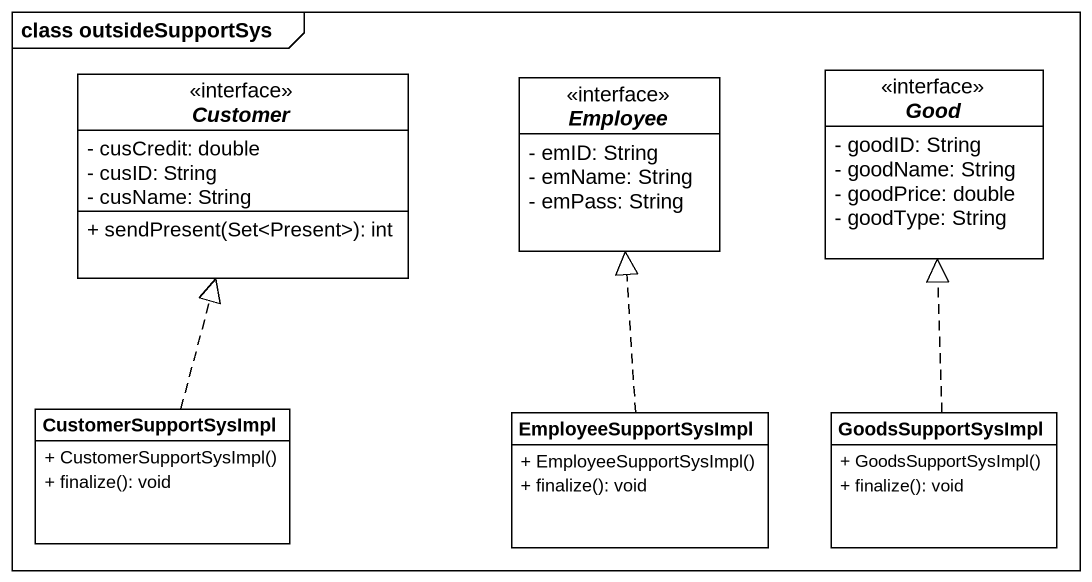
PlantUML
@startuml
mainframe class outsideSupportSys
hide circle
hide empty members
skinparam classAttributeIconSize 0
interface Customer <<interface>> {
  - cusCredit: double
  - cusID: String
  - cusName: String
  + sendPresent(Set<Present>): int
}
interface Employee <<interface>> {
  - emID: String
  - emName: String
  - emPass: String
}
interface Good <<interface>> {
  - goodID: String
  - goodName: String
  - goodPrice: double
  - goodType: String
}
class CustomerSupportSysImpl {
  + CustomerSupportSysImpl()
  + finalize(): void
}
class EmployeeSupportSysImpl {
  + EmployeeSupportSysImpl()
  + finalize(): void
}
class GoodsSupportSysImpl {
  + GoodsSupportSysImpl()
  + finalize(): void
}
CustomerSupportSysImpl .up.|> Customer
EmployeeSupportSysImpl .up.|> Employee
GoodsSupportSysImpl .up.|> Good
@enduml
